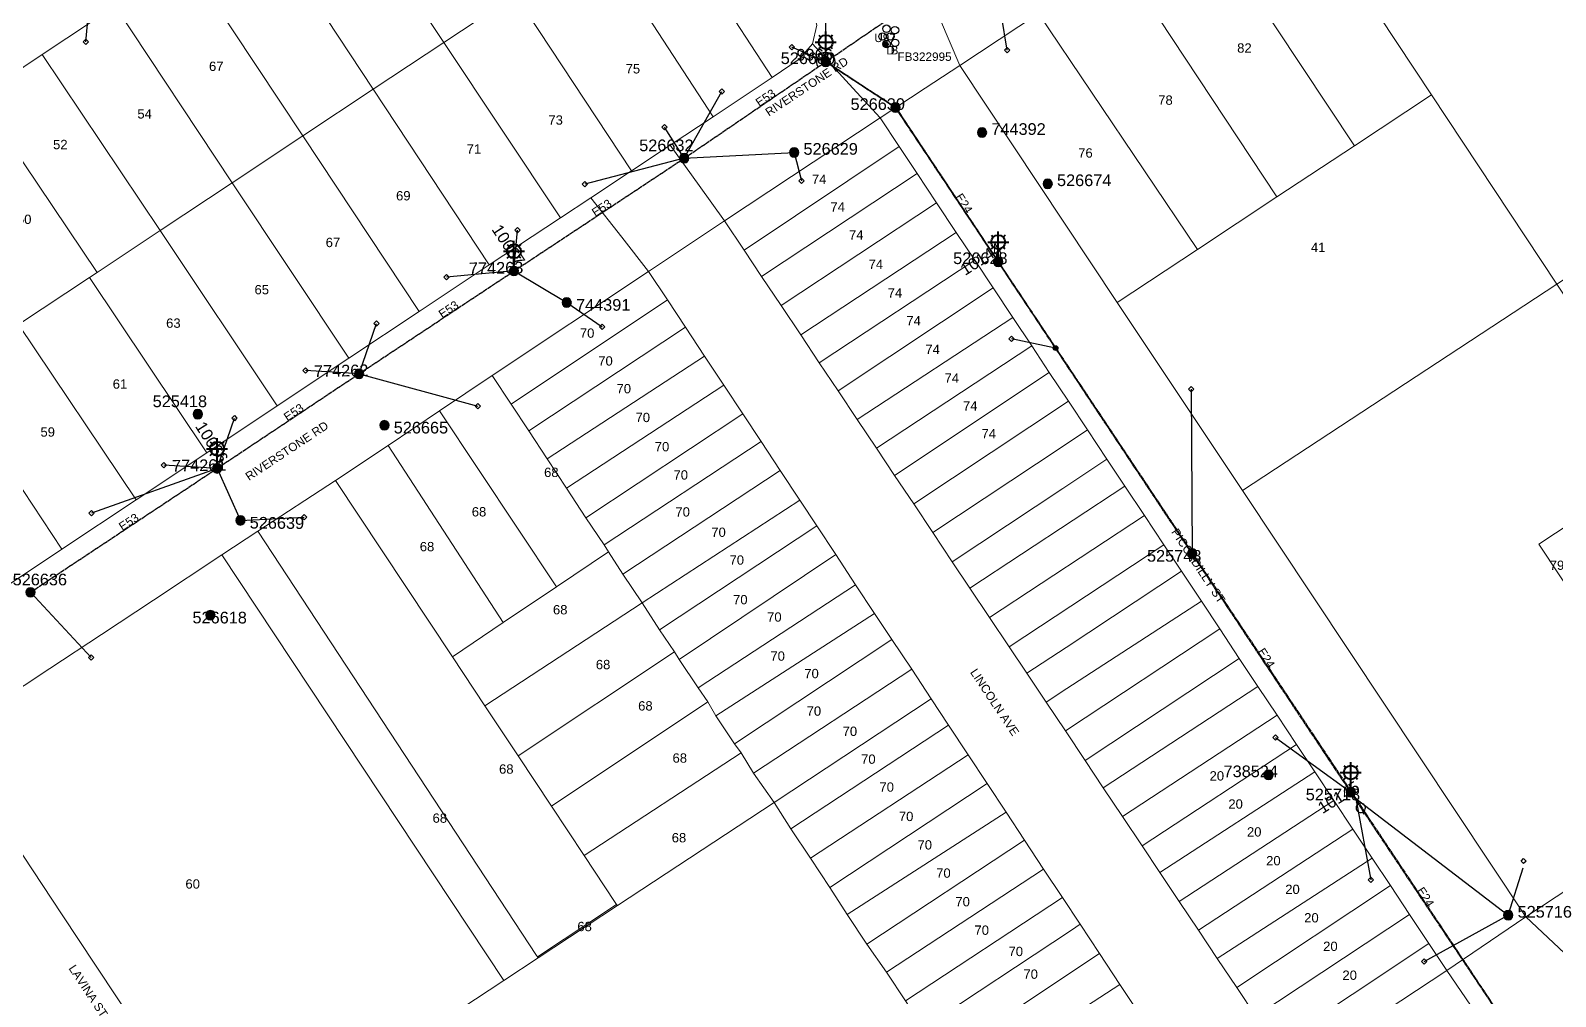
# Model space of a CAD drawing. Header units: metres. Extents: x 302064 to 305578, y 6265466 to 6271990.
# Drawn here: x 302495.3 to 302822.2, y 6270754.5 to 6270961.5 of the extents above; entities that cross this region are included whole.
import ezdxf
from ezdxf.enums import TextEntityAlignment as Align

# ---------------------------------------------------------------- set-up
doc = ezdxf.new("R2010")
doc.units = ezdxf.units.M
doc.linetypes.add('Cable Exist OH', pattern=[1, 1, 0])
doc.layers.get('0').update_dxf_attribs({"color": 6})
for name, color, linetype in [('_User_LV_Exist', 7, 'Continuous'), ('Duct_SP_EXT', 7, 'Continuous'), ('Equip_LV_EXT', 7, 'Continuous'), ('Equip_SP_LV_EXT', 7, 'Continuous'), ('Equip_SP_SL_EXT', 7, 'Continuous'), ('Mains_HV_EXT', 1, 'Continuous'), ('Mains_LV_EXT', 5, 'Continuous'), ('Mains_SL_EXT', 3, 'Continuous'), ('Services_SP_EXT', 7, 'Continuous'), ('SupportsOH_SP_TR_HV_LV_SL_EXT', 7, 'Continuous')]:
    doc.layers.add(name, color=color, linetype=linetype)
doc.layers.add('Cadastre Land Parcels_SP_EXT', color=7, linetype='Continuous', lineweight=5)
doc.layers.add('Cadastre Roads_SP_EXT', color=9, linetype='Continuous', lineweight=5)
doc.styles.add('iecARIAL', font='arial.ttf', dxfattribs={"height": 2})
doc.styles.add('POLE_LABEL', font='arial.ttf')
doc.styles.get("Standard").update_dxf_attribs({"font": 'arial.ttf'})

# ---------------------------------------------------------------- blocks, each defined once
blk = doc.blocks.new('DUCT_EXT')
blk.add_circle((0, 0.8), 0.8)
at = {"flags": 1}
blk.add_attdef('Z', (0, 0), '', height=0.2, dxfattribs=at)
at = {"flags": 9}
for tag, p in [('DUCT_CODE', (0, 0)), ('XSECT_TYPE', (0, -0.2)), ('STATE', (0, -0.6)), ('FB_REFERENCE', (0, -0.4)), ('NOTES', (0, -0.8))]:
    blk.add_attdef(tag, text='', height=0.2, dxfattribs=at).set_placement(p, align=Align.MIDDLE_LEFT)
blk = doc.blocks.new('LV_OH_LINKS_OPEN_EXT')
for p, q in [((-0.17, 4.97), (-0.17, 5.46)), ((0.17, 4.97), (0.17, 5.46)), ((-0.17, 3), (-0.17, 2.5)), ((0.17, 3), (0.17, 2.5))]:
    blk.add_line(p, q)
blk.add_lwpolyline([(0, 2.99, 1), (0, 4.98, 1)], format="xyb", close=True)
at = {"flags": 9}
for tag, p in [('ACTUAL_STATUS', (0, 0)), ('CONSTRUCTED_VOLTAGE', (0, -0.2)), ('OPERATING_VOLTAGE', (0, -0.6)), ('ORIENTATION', (0, -0.8)), ('OWNED_BY', (0, -1)), ('STATE', (0, -1.2)), ('SWITCH_TYPE', (0, -1.4)), ('NO_PHASES', (0, -0.4)), ('USAGE', (0, -1.6)), ('LEGEND', (0, -1.8)), ('NOTES', (0, -2))]:
    blk.add_attdef(tag, text='', height=0.2, dxfattribs=at).set_placement(p, align=Align.MIDDLE_LEFT)
at = {"flags": 1}
blk.add_attdef('Z', (0, 0), '', height=0.2, dxfattribs=at)
blk = doc.blocks.new('SL_LANTERN_EXT')
at = {"lineweight": 40}
for p, q in [((-2.25, 4.22), (2.25, 4.22)), ((-1.46, 5.68), (-1.06, 5.28)), ((0, 1.97), (0, 6.47)), ((1.46, 5.68), (1.06, 5.28)), ((-1.46, 2.76), (-1.06, 3.16)), ((0, 0), (0, 2.72)), ((1.46, 2.76), (1.06, 3.16))]:
    blk.add_line(p, q, dxfattribs=at)
blk.add_circle((0, 4.22), 1.5, dxfattribs=at)
at = {"style": 'iecARIAL', "flags": 8}
blk.add_attdef('ASSET_NUM', (1.5, 1.5), '', height=2.5, dxfattribs=at)
for tag, p, height, flags in [('OPERATING_VOLTAGE', (0.98, -1.65), 0.2, 9), ('ORIENTATION', (0.98, -1.85), 0.2, 9), ('OWNED_BY', (0.98, -2.05), 0.2, 9), ('STATE', (0.98, -2.25), 0.2, 9), ('CONSTRUCTED_VOLTAGE', (0.98, -0.65), 0.2, 9), ('CONTROL_TYPE', (0.98, -0.85), 0.2, 9), ('LANTERN_PURPOSE', (0.98, -1.05), 0.2, 9), ('LANTERN_TYPE', (0.98, -1.25), 0.2, 9), ('NO_PHASES', (0.98, -1.45), 0.2, 9), ('USAGE', (0.98, -2.45), 0.2, 9), ('CEXIST', (0.98, -2.65), 0.2, 9), ('CNEW', (0.98, -2.85), 0.2, 9), ('CNUMBER', (0.98, -3.05), 0.2, 9), ('CREMOVE', (0.98, -3.25), 0.2, 9), ('CREPLACE', (0.98, -3.45), 0.2, 9), ('LNUMBER', (2.18, -3.25), 2.5, 8), ('LKINGHEIGHT', (0.98, -3.65), 0.2, 9), ('LBRACKET', (0.98, -3.85), 0.2, 9), ('LBRACKETVOCAB', (0.98, -4.05), 0.2, 9), ('LCATEGORY', (0.98, -4.25), 0.2, 9), ('LCHARGE1', (0.98, -4.45), 0.2, 9), ('LCHARGE1PERCENT', (0.98, -4.65), 0.2, 9), ('LCHARGE2', (0.98, -4.85), 0.2, 9), ('LCHARGE2PERCENT', (0.98, -5.05), 0.2, 9), ('LCHARGE3', (0.98, -5.25), 0.2, 9), ('LCHARGE3PERCENT', (0.98, -5.45), 0.2, 9), ('LEXIST', (0.98, -5.65), 0.2, 9), ('LLAMP', (0.98, -5.85), 0.2, 9), ('LLAMPVOCAB', (0.98, -6.05), 0.2, 9), ('LMAST', (0.98, -6.25), 0.2, 9), ('LMASTVOCAB', (0.98, -6.45), 0.2, 9), ('LNEW', (0.98, -6.65), 0.2, 9), ('STREETNAME', (0.98, -9.25), 0.2, 9), ('SUBURB', (0.98, -9.45), 0.2, 1), ('LANTNUMBER', (0.98, -6.85), 0.2, 9), ('LOUTREACH', (0.98, -7.25), 0.2, 9), ('LOUTREACHVOCAB', (0.98, -7.45), 0.2, 9), ('LRATECODE', (0.98, -7.65), 0.2, 9), ('LREMOVE', (0.98, -7.85), 0.2, 9), ('LREPLACE', (0.98, -8.05), 0.2, 9), ('LTYPE', (0.98, -8.25), 0.2, 9), ('LTYPEVOCAB', (0.98, -8.45), 0.2, 9), ('LEGEND', (0.98, -8.65), 0.2, 9), ('LOCATION', (0.98, -8.85), 0.2, 9), ('NOTES', (0.98, -9.05), 0.2, 9)]:
    blk.add_attdef(tag, p, '', height=height, dxfattribs=dict(flags=flags))
blk = doc.blocks.new('CCP_EXT')
blk.add_wipeout([(0, 0.57), (0.57, 0), (0, -0.57), (-0.57, 0)])
blk.add_lwpolyline([(-0.57, 0), (0, 0.57), (0.57, 0), (0, -0.57), (-0.57, 0)])
at = {"flags": 1}
blk.add_attdef('Z', (0, 0), '', height=0.2, dxfattribs=at)
at = {"flags": 9}
for tag, p in [('CCP_TYPE', (0, 0)), ('CONSTRUCTED_VOLTAGE', (0, -0.2)), ('OPERATING_VOLTAGE', (0, -0.6)), ('ORIENTATION', (0, -0.8)), ('OWNED_BY', (0, -1)), ('STATE', (0, -1.8)), ('NO_PHASES', (0, -0.4)), ('USAGE', (0, -1.2)), ('LEGEND', (0, -1.4)), ('LIFE_SUPPORT', (0, -1.6)), ('NOTES', (0, -2))]:
    blk.add_attdef(tag, text='', height=0.2, dxfattribs=at).set_placement(p, align=Align.MIDDLE_LEFT)
blk = doc.blocks.new('POLE_EXT')
blk.add_hatch(color=256).paths.add_polyline_path([(-1, 0, 1), (1, 0, 1)])
blk.add_lwpolyline([(-1, 0, 1), (1, 0, 1)], format="xyb", close=True)
for tag, height, flags, p in [('pNumber', 2.5, 8, (-17.84, 2.07)), ('OWNED_BY', 0.2, 9, (1.35, -0.4)), ('SPECIAL_USE', 0.2, 9, (1.35, -0.8)), ('STATE', 0.2, 9, (1.35, -1)), ('cLV', 0.2, 9, (1.35, -1.4)), ('hDepth', 0.2, 9, (1.35, -1.6)), ('hDia', 0.2, 9, (1.35, -1.8)), ('cHV', 0.2, 9, (1.35, -2)), ('PARENT', 0.2, 9, (1.35, -0.6)), ('USAGE', 0.2, 9, (1.35, -1.2)), ('LBRACKET', 0.2, 9, (1.35, -2.2)), ('LExisting', 0.2, 9, (1.35, -2.4)), ('LANTNUMBER', 0.2, 9, (1.35, -2.6)), ('LOther', 0.2, 9, (1.35, -2.8)), ('LRemove', 0.2, 9, (1.35, -3)), ('LEGEND', 0.2, 9, (1.35, -3.2)), ('cLinedev', 0.2, 9, (1.35, -3.4)), ('pExisting', 0.2, 9, (1.35, -3.8)), ('pFooting', 0.2, 9, (1.35, -4.4)), ('pNew', 0.2, 9, (1.35, -4.6)), ('pRelocate', 0.2, 9, (1.35, -5)), ('pRemove', 0.2, 9, (1.35, -5.2)), ('pReplace', 0.2, 9, (1.35, -5.4)), ('pStay', 0.2, 9, (1.35, -5.6)), ('pType', 0.2, 9, (1.35, -5.8)), ('cspan', 0.2, 9, (1.35, -6)), ('STREETNAME', 0.2, 9, (1.35, -6.2)), ('SUBURB', 0.2, 9, (1.35, -6.4)), ('LOCATION', 0.2, 9, (1.35, -3.6)), ('PFNUMBER', 0.2, 9, (1.35, -4)), ('NEWPFNUMBER', 0.2, 9, (1.35, -4.2)), ('NOTES', 0.2, 9, (1.35, -6.6)), ('OPERATED_BY', 0.2, 9, (1.36, -7.01)), ('MAINTAINED_BY', 0.2, 9, (1.36, -6.81))]:
    blk.add_attdef(tag, text='', height=height, dxfattribs=dict(flags=flags)).set_placement(p, align=Align.MIDDLE_LEFT)
at = {"style": 'POLE_LABEL'}
for tag, height, flags, p in [('ASSET_NUM', 2.5, 8, (2, 2)), ('STRUCTURE_PLANT_NUMBER', 0.2, 9, (1.35, 0.03)), ('STREET_CODE', 0.2, 9, (1.35, -0.2))]:
    blk.add_attdef(tag, text='', height=height, dxfattribs=dict(at, flags=flags)).set_placement(p, align=Align.MIDDLE_LEFT)
at = {"flags": 1}
blk.add_attdef('Z', (1.35, -7.33), '', height=0.2, dxfattribs=at)
blk = doc.blocks.new('CABLE_LARGE_EXT')
h = blk.add_hatch(color=256)
edge = h.paths.add_edge_path()
edge.add_arc((0, 0.55), 0.55, 0, 360)
blk.add_circle((0, 0.55), 0.55)
at = {"flags": 1}
blk.add_attdef('Z', (0, 0), '', height=0.2, dxfattribs=at)
at = {"flags": 9}
for tag, p in [('COND_CODE', (0, 0)), ('STATE', (0, -0.4)), ('XSECT_SIZE', (0, -0.6)), ('FB_REFERENCE', (0, -0.2)), ('NOTES', (0, -0.8))]:
    blk.add_attdef(tag, text='', height=0.2, dxfattribs=at).set_placement(p, align=Align.MIDDLE_LEFT)
blk = doc.blocks.new('CONNECTOR_NODE_EXT')
h = blk.add_hatch(color=256)
edge = h.paths.add_edge_path()
edge.add_arc((0, 0), 0.5, 0, 360)
blk.add_circle((0, 0), 0.5)
at = {"flags": 1}
blk.add_attdef('Z', (0, 0), '', height=0.2, dxfattribs=at)
at = {"flags": 9}
for tag, p in [('CONNECTOR_TYPE', (0, 0)), ('CONSTRUCTED_VOLTAGE', (0, -0.2)), ('OPERATING_VOLTAGE', (0, -0.6)), ('ORIENTATION', (0, -0.8)), ('SUBTYPE', (0, -1)), ('NO_PHASES', (0, -0.4)), ('USAGE', (0, -1.2)), ('NOTES', (0, -1.4))]:
    blk.add_attdef(tag, text='', height=0.2, dxfattribs=at).set_placement(p, align=Align.MIDDLE_LEFT)

msp = doc.modelspace()

# ---------------------------------------------------------------- linework, layer by layer
at = {"layer": '_User_LV_Exist', "linetype": 'Cable Exist OH'}
for points in [[(302665.771, 6270954.823), (302699.428, 6270977.831)], [(302665.67, 6270969.192), (302665.771, 6270954.823)]]:
    msp.add_lwpolyline(points, dxfattribs=at)
at = {"layer": '_User_LV_Exist', "linetype": 'Continuous'}
for points in [[(302665.773, 6270956.823, 0.6066664), (302664.131, 6270953.678)], [(302667.439, 6270955.926, 0.2510431), (302665.777, 6270956.823)], [(302667.435, 6270953.713, 0.3089432), (302667.41, 6270955.969)]]:
    msp.add_lwpolyline(points, format="xyb", dxfattribs=at)
at = {"layer": 'Cadastre Land Parcels_SP_EXT', "linetype": 'Continuous'}
for points in [[(302859.231, 6270931.444), (302798.909, 6271023), (302761.958, 6270998.621), (302795.601, 6270947.728), (302822.447, 6270907.163), (302859.231, 6270931.444)], [(302583.888, 6270958.976), (302599.284, 6270969.194), (302574.267, 6271007.243), (302558.682, 6270996.844), (302583.888, 6270958.976)], [(302795.601, 6270947.728), (302761.958, 6270998.621), (302745.403, 6270987.659), (302779.055, 6270936.828), (302795.601, 6270947.728)], [(302583.888, 6270958.976), (302558.682, 6270996.844), (302543.741, 6270986.86), (302568.775, 6270948.947), (302583.888, 6270958.976)], [(302662.945, 6270958.638), (302663.868, 6270962.657), (302662.902, 6270966.039), (302641.668, 6270998.125), (302629.312, 6270989.841), (302654.268, 6270951.472), (302660.107, 6270955.382), (302662.945, 6270958.638)], [(302654.268, 6270951.472), (302629.312, 6270989.841), (302615.663, 6270982.873), (302616.977, 6270980.919), (302641.637, 6270943.044), (302654.268, 6270951.472)], [(302568.775, 6270948.947), (302543.741, 6270986.86), (302528.659, 6270976.831), (302553.703, 6270938.944), (302568.775, 6270948.947)], [(302762.465, 6270925.86), (302779.055, 6270936.828), (302745.403, 6270987.659), (302728.855, 6270976.75), (302762.465, 6270925.86)], [(302641.637, 6270943.044), (302616.977, 6270980.919), (302599.284, 6270969.194), (302624.15, 6270931.484), (302632.398, 6270936.937), (302641.637, 6270943.044)], [(302553.703, 6270938.944), (302528.659, 6270976.831), (302513.455, 6270966.742), (302538.569, 6270928.901), (302553.703, 6270938.944)], [(302762.465, 6270925.86), (302728.855, 6270976.75), (302711.364, 6270965.2), (302745.415, 6270914.617), (302762.465, 6270925.86)], [(302624.15, 6270931.484), (302599.284, 6270969.194), (302583.888, 6270958.976), (302608.927, 6270921.359), (302615.419, 6270925.676), (302624.15, 6270931.484)], [(302538.569, 6270928.901), (302513.455, 6270966.742), (302497.865, 6270956.348), (302523.097, 6270918.632), (302538.569, 6270928.901)], [(302745.415, 6270914.617), (302711.364, 6270965.2), (302694.491, 6270954.052), (302728.238, 6270903.259), (302745.415, 6270914.617)], [(302509.622, 6270909.689), (302523.097, 6270918.632), (302497.865, 6270956.348), (302486.005, 6270948.46), (302484.285, 6270947.318), (302509.622, 6270909.689)], [(302608.927, 6270921.359), (302583.888, 6270958.976), (302568.775, 6270948.947), (302593.654, 6270911.269), (302608.927, 6270921.359)], [(302508.009, 6270908.619), (302509.622, 6270909.689), (302484.285, 6270947.318), (302467.501, 6270936.159), (302492.762, 6270898.499), (302508.009, 6270908.619)], [(302593.654, 6270911.269), (302568.775, 6270948.947), (302553.703, 6270938.944), (302578.604, 6270901.275), (302593.654, 6270911.269)], [(302822.447, 6270907.163), (302795.601, 6270947.728), (302779.055, 6270936.828), (302762.465, 6270925.86), (302745.415, 6270914.617), (302728.238, 6270903.259), (302755.071, 6270862.932), (302822.447, 6270907.163)], [(302681.486, 6270936.662), (302677.41, 6270942.776), (302644.082, 6270920.713), (302648.256, 6270914.466), (302681.486, 6270936.662)], [(302578.604, 6270901.275), (302553.703, 6270938.944), (302538.569, 6270928.901), (302563.533, 6270891.288), (302578.604, 6270901.275)], [(302685.329, 6270930.908), (302681.486, 6270936.662), (302648.256, 6270914.466), (302652.029, 6270908.818), (302685.329, 6270930.908)], [(302689.509, 6270924.596), (302685.329, 6270930.908), (302652.029, 6270908.818), (302656.19, 6270902.588), (302689.509, 6270924.596)], [(302563.533, 6270891.288), (302538.569, 6270928.901), (302523.097, 6270918.632), (302548.206, 6270881.099), (302563.533, 6270891.288)], [(302693.725, 6270918.262), (302689.509, 6270924.596), (302656.19, 6270902.588), (302660.408, 6270896.277), (302693.725, 6270918.262)], [(302533.108, 6270871.001), (302548.206, 6270881.099), (302523.097, 6270918.632), (302509.622, 6270909.689), (302508.009, 6270908.619), (302533.108, 6270871.001)], [(302697.686, 6270912.314), (302693.725, 6270918.262), (302660.408, 6270896.277), (302664.386, 6270890.322), (302697.686, 6270912.314)], [(302701.653, 6270906.337), (302697.686, 6270912.314), (302664.386, 6270890.322), (302668.434, 6270884.264), (302701.653, 6270906.337)], [(302533.108, 6270871.001), (302508.009, 6270908.619), (302492.762, 6270898.499), (302517.974, 6270860.912), (302533.108, 6270871.001)], [(302631.849, 6270903.783), (302627.799, 6270909.904), (302594.306, 6270887.548), (302598.356, 6270881.42), (302631.849, 6270903.783)], [(302815.796, 6270771.57), (302854.562, 6270797.153), (302818.597, 6270851.403), (302833.103, 6270861.012), (302846.934, 6270870.144), (302822.447, 6270907.163), (302755.071, 6270862.932), (302815.796, 6270771.57)], [(302635.719, 6270897.912), (302631.849, 6270903.783), (302598.356, 6270881.42), (302602.136, 6270875.698), (302635.719, 6270897.912)], [(302705.849, 6270900.019), (302701.653, 6270906.337), (302668.434, 6270884.264), (302672.539, 6270878.118), (302705.849, 6270900.019)], [(302517.974, 6270860.912), (302492.762, 6270898.499), (302477.093, 6270888.102), (302502.078, 6270850.364), (302517.974, 6270860.912)], [(302639.798, 6270891.726), (302635.719, 6270897.912), (302602.136, 6270875.698), (302606.096, 6270869.703), (302639.798, 6270891.726)], [(302709.909, 6270893.922), (302705.849, 6270900.019), (302672.539, 6270878.118), (302676.615, 6270872.018), (302709.909, 6270893.922)], [(302713.682, 6270888.219), (302709.909, 6270893.922), (302676.615, 6270872.018), (302680.539, 6270866.145), (302713.682, 6270888.219)], [(302643.925, 6270885.479), (302639.798, 6270891.726), (302606.096, 6270869.703), (302610.216, 6270863.455), (302643.925, 6270885.479)], [(302502.078, 6270850.364), (302477.093, 6270888.102), (302461.956, 6270878.055), (302486.891, 6270840.302), (302502.078, 6270850.364)], [(302619.244, 6270849.801), (302618.298, 6270851.276), (302614.375, 6270857.056), (302610.216, 6270863.455), (302606.096, 6270869.703), (302602.136, 6270875.698), (302598.356, 6270881.42), (302594.306, 6270887.548), (302583.01, 6270879.978), (302608.057, 6270842.291), (302619.244, 6270849.801)], [(302717.801, 6270882.049), (302713.682, 6270888.219), (302680.539, 6270866.145), (302684.615, 6270860.042), (302717.801, 6270882.049)], [(302647.992, 6270879.338), (302643.925, 6270885.479), (302610.216, 6270863.455), (302614.375, 6270857.056), (302647.992, 6270879.338)], [(302721.89, 6270875.907), (302717.801, 6270882.049), (302684.615, 6270860.042), (302688.695, 6270853.937), (302716.433, 6270872.295), (302721.89, 6270875.907)], [(302608.057, 6270842.291), (302583.01, 6270879.978), (302571.958, 6270872.606), (302596.624, 6270834.616), (302608.057, 6270842.291)], [(302651.907, 6270873.435), (302647.992, 6270879.338), (302614.375, 6270857.056), (302618.298, 6270851.276), (302651.907, 6270873.435)], [(302726.021, 6270869.651), (302721.89, 6270875.907), (302716.433, 6270872.295), (302688.695, 6270853.937), (302692.896, 6270847.65), (302716.605, 6270863.398), (302726.021, 6270869.651)], [(302585.761, 6270827.317), (302596.624, 6270834.616), (302571.958, 6270872.606), (302560.72, 6270865.089), (302585.761, 6270827.317)], [(302656.012, 6270867.217), (302651.907, 6270873.435), (302618.298, 6270851.276), (302619.244, 6270849.801), (302622.316, 6270845.025), (302656.012, 6270867.217)], [(302729.881, 6270863.872), (302726.021, 6270869.651), (302716.605, 6270863.398), (302692.896, 6270847.65), (302696.668, 6270842.003), (302729.881, 6270863.872)], [(302620.942, 6270774.193), (302620.621, 6270774.641), (302613.97, 6270784.719), (302606.995, 6270795.253), (302599.824, 6270806.082), (302592.723, 6270816.805), (302585.761, 6270827.317), (302560.72, 6270865.089), (302544.061, 6270854.197), (302603.758, 6270763.307), (302603.962, 6270763.021), (302620.942, 6270774.193)], [(302660.186, 6270860.878), (302656.012, 6270867.217), (302622.316, 6270845.025), (302626.455, 6270838.836), (302660.186, 6270860.878)], [(302734.066, 6270857.587), (302729.881, 6270863.872), (302696.668, 6270842.003), (302700.872, 6270835.712), (302734.066, 6270857.587)], [(302868.822, 6270806.581), (302833.103, 6270861.012), (302818.597, 6270851.403), (302854.562, 6270797.153), (302868.822, 6270806.581)], [(302663.842, 6270855.353), (302660.186, 6270860.878), (302626.455, 6270838.836), (302630.124, 6270833.058), (302663.842, 6270855.353)], [(302667.904, 6270849.247), (302663.842, 6270855.353), (302630.124, 6270833.058), (302633.356, 6270828.378), (302634.326, 6270826.683), (302667.904, 6270849.247)], [(302705.074, 6270829.423), (302738.225, 6270851.289), (302734.066, 6270857.587), (302700.872, 6270835.712), (302705.074, 6270829.423)], [(302603.962, 6270763.021), (302603.758, 6270763.307), (302544.061, 6270854.197), (302536.36, 6270849.122), (302596.752, 6270757.904), (302604.142, 6270762.782), (302603.962, 6270763.021)], [(302741.991, 6270845.632), (302738.225, 6270851.289), (302705.074, 6270829.423), (302708.857, 6270823.762), (302717.266, 6270829.311), (302741.991, 6270845.632)], [(302596.752, 6270757.904), (302536.36, 6270849.122), (302521.671, 6270839.439), (302510.552, 6270832.095), (302499.456, 6270824.77), (302488.402, 6270817.479), (302477.042, 6270809.951), (302502.126, 6270771.995), (302509.274, 6270761.214), (302523.322, 6270739.96), (302530.407, 6270729.246), (302536.791, 6270719.591), (302537.425, 6270718.609), (302571.016, 6270740.923), (302587.585, 6270751.842), (302596.752, 6270757.904)], [(302626.455, 6270838.836), (302622.316, 6270845.025), (302619.244, 6270849.801), (302608.057, 6270842.291), (302596.624, 6270834.616), (302585.761, 6270827.317), (302592.723, 6270816.805), (302626.455, 6270838.836)], [(302672.16, 6270842.745), (302667.904, 6270849.247), (302634.326, 6270826.683), (302638.425, 6270820.628), (302672.16, 6270842.745)], [(302746.284, 6270839.187), (302741.991, 6270845.632), (302717.266, 6270829.311), (302708.857, 6270823.762), (302712.988, 6270817.578), (302717.437, 6270820.466), (302746.284, 6270839.187)], [(302676.248, 6270836.605), (302672.16, 6270842.745), (302638.425, 6270820.628), (302640.482, 6270817.631), (302642.234, 6270814.629), (302676.248, 6270836.605)], [(302633.356, 6270828.378), (302630.124, 6270833.058), (302626.455, 6270838.836), (302592.723, 6270816.805), (302599.824, 6270806.082), (302633.356, 6270828.378)], [(302750.218, 6270833.273), (302746.284, 6270839.187), (302717.437, 6270820.466), (302712.988, 6270817.578), (302717.117, 6270811.397), (302750.218, 6270833.273)], [(302679.96, 6270830.985), (302676.248, 6270836.605), (302642.234, 6270814.629), (302646.249, 6270808.611), (302679.96, 6270830.985)], [(302754.4, 6270826.941), (302750.218, 6270833.273), (302717.117, 6270811.397), (302721.362, 6270805.043), (302754.4, 6270826.941)], [(302640.482, 6270817.631), (302638.425, 6270820.628), (302634.326, 6270826.683), (302633.356, 6270828.378), (302599.824, 6270806.082), (302606.995, 6270795.253), (302640.482, 6270817.631)], [(302684.185, 6270824.617), (302679.96, 6270830.985), (302646.249, 6270808.611), (302647.677, 6270806.72), (302650.302, 6270802.35), (302684.185, 6270824.617)], [(302758.383, 6270820.944), (302754.4, 6270826.941), (302721.362, 6270805.043), (302725.245, 6270799.232), (302758.383, 6270820.944)], [(302688.359, 6270818.262), (302684.185, 6270824.617), (302650.302, 6270802.35), (302654.712, 6270796.07), (302688.359, 6270818.262)], [(302762.503, 6270814.758), (302758.383, 6270820.944), (302725.245, 6270799.232), (302729.364, 6270793.066), (302762.503, 6270814.758)], [(302642.234, 6270814.629), (302640.482, 6270817.631), (302606.995, 6270795.253), (302613.97, 6270784.719), (302647.677, 6270806.72), (302646.249, 6270808.611), (302642.234, 6270814.629)], [(302692.069, 6270812.651), (302688.359, 6270818.262), (302654.712, 6270796.07), (302658.26, 6270790.444), (302692.069, 6270812.651)], [(302696.297, 6270806.256), (302692.069, 6270812.651), (302658.26, 6270790.444), (302662.489, 6270784.144), (302696.297, 6270806.256)], [(302766.684, 6270808.475), (302762.503, 6270814.758), (302729.364, 6270793.066), (302733.565, 6270786.779), (302766.684, 6270808.475)], [(302650.302, 6270802.35), (302647.677, 6270806.72), (302613.97, 6270784.719), (302620.621, 6270774.641), (302620.942, 6270774.193), (302621.106, 6270773.955), (302654.712, 6270796.07), (302650.302, 6270802.35)], [(302700.356, 6270800.106), (302696.297, 6270806.256), (302662.489, 6270784.144), (302666.627, 6270777.817), (302700.356, 6270800.106)], [(302770.587, 6270802.632), (302766.684, 6270808.475), (302733.565, 6270786.779), (302737.376, 6270781.074), (302770.587, 6270802.632)], [(302774.657, 6270796.501), (302770.587, 6270802.632), (302737.376, 6270781.074), (302741.537, 6270774.847), (302774.657, 6270796.501)], [(302704.411, 6270793.962), (302700.356, 6270800.106), (302666.627, 6270777.817), (302670.363, 6270772.067), (302704.411, 6270793.962)], [(302658.26, 6270790.444), (302654.712, 6270796.07), (302621.106, 6270773.955), (302604.142, 6270762.782), (302596.752, 6270757.904), (302587.585, 6270751.842), (302647.997, 6270660.429), (302715.031, 6270704.752), (302711.28, 6270710.504), (302707.029, 6270716.821), (302703.085, 6270722.827), (302698.941, 6270729.093), (302694.919, 6270735.082), (302690.858, 6270741.31), (302686.613, 6270747.688), (302682.862, 6270753.578), (302678.769, 6270759.699), (302674.595, 6270765.71), (302670.363, 6270772.067), (302666.627, 6270777.817), (302662.489, 6270784.144), (302658.26, 6270790.444)], [(302778.757, 6270790.342), (302774.657, 6270796.501), (302741.537, 6270774.847), (302745.656, 6270768.679), (302778.757, 6270790.342)], [(302708.378, 6270788.005), (302704.411, 6270793.962), (302670.363, 6270772.067), (302674.595, 6270765.71), (302708.378, 6270788.005)], [(302782.887, 6270784.125), (302778.757, 6270790.342), (302745.656, 6270768.679), (302749.677, 6270762.663), (302782.887, 6270784.125)], [(302712.471, 6270781.798), (302708.378, 6270788.005), (302674.595, 6270765.71), (302678.769, 6270759.699), (302712.471, 6270781.798)], [(302786.788, 6270778.246), (302782.887, 6270784.125), (302749.677, 6270762.663), (302753.866, 6270756.393), (302786.788, 6270778.246)], [(302716.48, 6270775.736), (302712.471, 6270781.798), (302678.769, 6270759.699), (302682.862, 6270753.578), (302716.48, 6270775.736)], [(302790.884, 6270772.059), (302786.788, 6270778.246), (302753.866, 6270756.393), (302757.946, 6270750.287), (302790.884, 6270772.059)], [(302621.106, 6270773.955), (302620.942, 6270774.193), (302603.962, 6270763.021), (302604.142, 6270762.782), (302621.106, 6270773.955)], [(302720.304, 6270769.964), (302716.48, 6270775.736), (302682.862, 6270753.578), (302686.613, 6270747.688), (302718.439, 6270768.733), (302720.304, 6270769.964)], [(302724.456, 6270763.68), (302720.304, 6270769.964), (302718.439, 6270768.733), (302686.613, 6270747.688), (302690.858, 6270741.31), (302724.456, 6270763.68)], [(302795.04, 6270765.849), (302790.884, 6270772.059), (302757.946, 6270750.287), (302762.147, 6270743.998), (302795.04, 6270765.849)], [(302728.83, 6270757.057), (302724.456, 6270763.68), (302690.858, 6270741.31), (302694.919, 6270735.082), (302728.83, 6270757.057)], [(302798.857, 6270760.067), (302795.04, 6270765.849), (302762.147, 6270743.998), (302765.944, 6270738.315), (302798.857, 6270760.067)], [(302698.941, 6270729.093), (302732.653, 6270751.267), (302728.83, 6270757.057), (302694.919, 6270735.082), (302698.941, 6270729.093)]]:
    msp.add_lwpolyline(points, close=True, dxfattribs=at)
at = {"layer": 'Cadastre Roads_SP_EXT', "linetype": 'Continuous'}
msp.add_lwpolyline([(302536.791, 6270719.591), (302530.407, 6270729.246), (302523.322, 6270739.96), (302509.274, 6270761.214), (302502.126, 6270771.995), (302477.042, 6270809.951), (302470.086, 6270805.101), (302461.139, 6270798.863), (302520.664, 6270708.72), (302536.791, 6270719.591)], close=True, dxfattribs=at)
at = {"layer": 'Mains_HV_EXT', "linetype": 'Cable Exist OH'}
msp.add_lwpolyline([(302665.771, 6270954.823), (302699.428, 6270977.831)], dxfattribs=at)
at = {"layer": 'Mains_HV_EXT', "linetype": 'Continuous'}
for points in [[(302667.467, 6270955.982, 0.2484549), (302665.757, 6270956.773)], [(302667.473, 6270953.713, 0.3022187), (302667.441, 6270955.943)]]:
    msp.add_lwpolyline(points, format="xyb", dxfattribs=at)
at = {"layer": 'Mains_LV_EXT', "linetype": 'Cable Exist OH'}
for points in [[(302665.771, 6270954.823), (302699.428, 6270977.831)], [(302665.67, 6270969.192), (302665.771, 6270954.823)]]:
    msp.add_lwpolyline(points, dxfattribs=at)
at = {"layer": 'Mains_LV_EXT', "linetype": 'Continuous'}
for points in [[(302665.773, 6270956.823, 0.6066664), (302664.131, 6270953.678)], [(302667.439, 6270955.926, 0.2510431), (302665.777, 6270956.823)], [(302667.435, 6270953.713, 0.3089432), (302667.41, 6270955.969)]]:
    msp.add_lwpolyline(points, format="xyb", dxfattribs=at)
at = {"layer": 'Mains_SL_EXT', "linetype": 'Cable Exist OH'}
for points in [[(302665.67, 6270969.192), (302665.771, 6270954.823)], [(302665.771, 6270954.823), (302680.738, 6270945.002), (302702.727, 6270911.96)]]:
    msp.add_lwpolyline(points, dxfattribs=at)
at = {"layer": 'Services_SP_EXT'}
msp.add_lwpolyline([(302535.326, 6270867.68), (302540.333, 6270856.54)], dxfattribs=at)

# ---------------------------------------------------------------- block references
at = {"layer": 'Duct_SP_EXT', "rotation": 269.9999999999998}
for name, p in [('DUCT_EXT', (302677.991, 6270961.909)), ('DUCT_EXT', (302679.799, 6270961.605)), ('DUCT_EXT', (302677.141, 6270960.232)), ('DUCT_EXT', (302678.011, 6270958.637)), ('CABLE_LARGE_EXT', (302678.053, 6270958.559)), ('DUCT_EXT', (302678.841, 6270960.232)), ('DUCT_EXT', (302679.837, 6270958.885))]:
    msp.add_blockref(name, p, dxfattribs=at)
at = {"layer": 'Equip_LV_EXT'}
msp.add_blockref('CONNECTOR_NODE_EXT', (302715.026, 6270893.448), dxfattribs=at)
at = {"layer": 'Equip_SP_LV_EXT', "rotation": 212.441631735871}
msp.add_blockref('LV_OH_LINKS_OPEN_EXT', (302778.291, 6270798.269), dxfattribs=at)
at = {"layer": 'Equip_SP_SL_EXT'}
ref = msp.add_blockref('SL_LANTERN_EXT', (302665.771, 6270954.823), dxfattribs=at)
ref.add_attrib('ASSET_NUM', '9966', dxfattribs={"layer": '0', "height": 2.5, "rotation": 0.04332, "style": 'iecARIAL'}).set_placement((302667.271, 6270956.323), align=Align.MIDDLE_RIGHT)
ref = msp.add_blockref('SL_LANTERN_EXT', (302598.957, 6270909.985), dxfattribs=at)
ref.add_attrib('ASSET_NUM', '10067', dxfattribs={"layer": '0', "height": 2.5, "rotation": 303.43694, "style": 'iecARIAL'}).set_placement((302600.457, 6270911.485), align=Align.MIDDLE_RIGHT)
ref = msp.add_blockref('SL_LANTERN_EXT', (302702.727, 6270911.96), dxfattribs=at)
ref.add_attrib('ASSET_NUM', '10144', dxfattribs={"layer": '0', "height": 2.5, "rotation": 32.34381, "style": 'iecARIAL'}).set_placement((302704.227, 6270913.46), align=Align.BOTTOM_RIGHT)
ref = msp.add_blockref('SL_LANTERN_EXT', (302535.326, 6270867.68), dxfattribs=at)
ref.add_attrib('ASSET_NUM', '10066', dxfattribs={"layer": '0', "height": 2.5, "rotation": 302.64873, "style": 'iecARIAL'}).set_placement((302536.826, 6270869.18), align=Align.MIDDLE_RIGHT)
ref = msp.add_blockref('SL_LANTERN_EXT', (302778.291, 6270798.269), dxfattribs=at)
ref.add_attrib('ASSET_NUM', '10145', dxfattribs={"layer": '0', "height": 2.5, "rotation": 32.08041, "style": 'iecARIAL'}).set_placement((302779.791, 6270799.769), align=Align.MIDDLE_RIGHT)
at = {"layer": 'SupportsOH_SP_TR_HV_LV_SL_EXT'}
ref = msp.add_blockref('POLE_EXT', (302680.738, 6270945.002), dxfattribs=at)
ref.add_attrib('ASSET_NUM', '526630', dxfattribs={"layer": '0', "height": 2.5, "rotation": 0.02063, "style": 'POLE_LABEL'}).set_placement((302682.738, 6270945.752), align=Align.MIDDLE_RIGHT)
ref = msp.add_blockref('POLE_EXT', (302699.259, 6270939.654), dxfattribs=at)
ref.add_attrib('ASSET_NUM', '744392', dxfattribs={"layer": '0', "height": 2.5, "rotation": 359.98862, "style": 'POLE_LABEL'}).set_placement((302701.259, 6270940.404), align=Align.MIDDLE_LEFT)
ref = msp.add_blockref('POLE_EXT', (302635.441, 6270934.156), dxfattribs=at)
ref.add_attrib('ASSET_NUM', '526632', dxfattribs={"layer": '0', "height": 2.5, "style": 'POLE_LABEL'}).set_placement((302637.441, 6270934.906), align=Align.BOTTOM_RIGHT)
ref = msp.add_blockref('POLE_EXT', (302659, 6270935.394), dxfattribs=at)
ref.add_attrib('ASSET_NUM', '526629', dxfattribs={"layer": '0', "height": 2.5, "rotation": 0.04588, "style": 'POLE_LABEL'}).set_placement((302661, 6270936.144), align=Align.MIDDLE_LEFT)
ref = msp.add_blockref('POLE_EXT', (302713.333, 6270928.682), dxfattribs=at)
ref.add_attrib('ASSET_NUM', '526674', dxfattribs={"layer": '0', "height": 2.5, "rotation": 359.90916, "style": 'POLE_LABEL'}).set_placement((302715.333, 6270929.432), align=Align.MIDDLE_LEFT)
ref = msp.add_blockref('POLE_EXT', (302702.727, 6270911.96), dxfattribs=at)
ref.add_attrib('ASSET_NUM', '526628', dxfattribs={"layer": '0', "height": 2.5, "rotation": 359.97479, "style": 'POLE_LABEL'}).set_placement((302704.727, 6270912.71), align=Align.MIDDLE_RIGHT)
ref = msp.add_blockref('POLE_EXT', (302598.957, 6270909.985), dxfattribs=at)
ref.add_attrib('ASSET_NUM', '774263', dxfattribs={"layer": '0', "height": 2.5, "rotation": 1, "style": 'POLE_LABEL'}).set_placement((302600.957, 6270910.735), align=Align.MIDDLE_RIGHT)
ref = msp.add_blockref('POLE_EXT', (302610.247, 6270903.213), dxfattribs=at)
ref.add_attrib('ASSET_NUM', '744391', dxfattribs={"layer": '0', "height": 2.5, "style": 'POLE_LABEL'}).set_placement((302612.247, 6270903.963), align=Align.TOP_LEFT)
ref = msp.add_blockref('POLE_EXT', (302531.174, 6270879.297), dxfattribs=at)
ref.add_attrib('ASSET_NUM', '525418', dxfattribs={"layer": '0', "height": 2.5, "style": 'POLE_LABEL'}).set_placement((302533.174, 6270880.047), align=Align.BOTTOM_RIGHT)
ref = msp.add_blockref('POLE_EXT', (302571.187, 6270876.909), dxfattribs=at)
ref.add_attrib('ASSET_NUM', '526665', dxfattribs={"layer": '0', "height": 2.5, "style": 'POLE_LABEL'}).set_placement((302573.187, 6270877.659), align=Align.TOP_LEFT)
ref = msp.add_blockref('POLE_EXT', (302744.272, 6270849.431), dxfattribs=at)
ref.add_attrib('ASSET_NUM', '525748', dxfattribs={"layer": '0', "height": 2.5, "style": 'POLE_LABEL'}).set_placement((302746.272, 6270850.181), align=Align.TOP_RIGHT)
ref = msp.add_blockref('POLE_EXT', (302495.341, 6270841.109), dxfattribs=at)
ref.add_attrib('ASSET_NUM', '526636', dxfattribs={"layer": '0', "height": 2.5, "style": 'POLE_LABEL'}).set_placement((302497.341, 6270841.859), align=Align.BOTTOM_CENTER)
ref = msp.add_blockref('POLE_EXT', (302533.887, 6270836.199), dxfattribs=dict(at, rotation=359.9081630505519))
ref.add_attrib('ASSET_NUM', '526618', dxfattribs={"layer": '0', "height": 2.5, "rotation": 359.84471, "style": 'POLE_LABEL'}).set_placement((302535.887, 6270836.949), align=Align.TOP_CENTER)
ref = msp.add_blockref('POLE_EXT', (302760.679, 6270801.993), dxfattribs=at)
ref.add_attrib('ASSET_NUM', '738524', dxfattribs={"layer": '0', "height": 2.5, "style": 'POLE_LABEL'}).set_placement((302762.679, 6270802.743), align=Align.MIDDLE_RIGHT)
ref = msp.add_blockref('POLE_EXT', (302778.291, 6270798.269), dxfattribs=at)
ref.add_attrib('ASSET_NUM', '525718', dxfattribs={"layer": '0', "height": 2.5, "style": 'POLE_LABEL'}).set_placement((302780.291, 6270799.019), align=Align.TOP_RIGHT)
ref = msp.add_blockref('POLE_EXT', (302812.038, 6270771.895), dxfattribs=at)
ref.add_attrib('ASSET_NUM', '525716', dxfattribs={"layer": '0', "height": 2.5, "rotation": 359.94645, "style": 'POLE_LABEL'}).set_placement((302814.038, 6270772.645), align=Align.MIDDLE_LEFT)

# ---------------------------------------------------------------- texts
at = {"layer": 'Cadastre Land Parcels_SP_EXT'}
for s, p in [('82', (302753.945, 6270956.774)), ('67', (302533.597, 6270952.854)), ('75', (302622.889, 6270952.316)), ('78', (302737.025, 6270945.607)), ('54', (302518.246, 6270942.656)), ('73', (302606.334, 6270941.338)), ('52', (302500.175, 6270936.089)), ('71', (302588.811, 6270935.138)), ('76', (302719.877, 6270934.282)), ('74', (302662.808, 6270928.654)), ('69', (302573.684, 6270925.109)), ('74', (302666.775, 6270922.714)), ('50', (302492.436, 6270920.057)), ('67', (302558.602, 6270915.102)), ('74', (302670.764, 6270916.728)), ('41', (302769.756, 6270914.055)), ('74', (302674.958, 6270910.431)), ('65', (302543.351, 6270904.98)), ('74', (302679.051, 6270904.294)), ('74', (302683.04, 6270898.309)), ('63', (302524.408, 6270897.808)), ('70', (302613.077, 6270895.664)), ('74', (302687.119, 6270892.185)), ('70', (302617.015, 6270889.703)), ('74', (302691.228, 6270886.019)), ('61', (302512.963, 6270884.758)), ('70', (302620.937, 6270883.76)), ('74', (302695.186, 6270880.076)), ('70', (302625.009, 6270877.591)), ('59', (302497.477, 6270874.469)), ('74', (302699.159, 6270874.114)), ('70', (302629.127, 6270871.332)), ('68', (302605.409, 6270865.823)), ('70', (302633.143, 6270865.276)), ('68', (302589.912, 6270857.373)), ('70', (302633.555, 6270857.351)), ('70', (302641.242, 6270852.989)), ('68', (302578.766, 6270849.907)), ('70', (302645.152, 6270847.031)), ('79', (302820.93, 6270845.911)), ('68', (302607.311, 6270836.384)), ('70', (302645.91, 6270838.544)), ('70', (302653.204, 6270834.826)), ('70', (302653.91, 6270826.448)), ('68', (302616.496, 6270824.632)), ('70', (302661.173, 6270822.707)), ('68', (302625.568, 6270815.776)), ('70', (302661.675, 6270814.657)), ('70', (302669.389, 6270810.325)), ('68', (302632.934, 6270804.594)), ('70', (302673.35, 6270804.357)), ('68', (302595.758, 6270802.239)), ('20', (302748.029, 6270800.769)), ('70', (302677.279, 6270798.374)), ('20', (302752.053, 6270794.74)), ('68', (302581.506, 6270791.722)), ('70', (302681.442, 6270792.081)), ('68', (302632.761, 6270787.521)), ('20', (302756.039, 6270788.763)), ('70', (302685.439, 6270785.988)), ('20', (302760.152, 6270782.592)), ('60', (302528.545, 6270777.609)), ('70', (302689.437, 6270779.936)), ('20', (302764.244, 6270776.452)), ('70', (302693.553, 6270773.803)), ('68', (302612.538, 6270768.488)), ('70', (302697.646, 6270767.703)), ('20', (302768.305, 6270770.357)), ('20', (302772.371, 6270764.246)), ('70', (302704.94, 6270763.14)), ('70', (302708.134, 6270758.275)), ('20', (302776.504, 6270758.048))]:
    msp.add_text(s, height=2, dxfattribs=at).set_placement(p)
at = {"layer": 'Cadastre Roads_SP_EXT'}
for s, rotation, p in [('RIVERSTONE RD', 33.61968, (302653.583, 6270943.034)), ('RIVERSTONE RD', 33.57741, (302542.168, 6270864.965)), ('PICCADILLY ST', 303.61293, (302739.728, 6270854.039)), ('LINCOLN AVE', 303.60052, (302696.623, 6270823.986)), ('LAVINA ST', 303.43738, (302503.428, 6270760.516))]:
    msp.add_text(s, height=1.8, rotation=rotation, dxfattribs=at).set_placement(p)
at = {"layer": 'Duct_SP_EXT'}
for s, p in [('U97', (302676.182, 6270959.044)), ('D', (302678.765, 6270956.393)), ('B', (302679.665, 6270956.393)), ('FB322995', (302681.139, 6270955.017))]:
    msp.add_text(s, height=1.8, dxfattribs=at).set_placement(p)
at = {"layer": 'Mains_LV_EXT'}
for s, rotation, p in [('E53', 34.27131, (302651.518, 6270945.111)), ('E24', 302.50987, (302693.46, 6270925.885)), ('E53', 33.5244, (302616.386, 6270921.531)), ('E53', 33.5469, (302583.564, 6270899.779)), ('E53', 33.69529, (302550.386, 6270877.722)), ('E53', 33.57351, (302515.032, 6270854.21)), ('E24', 302.47806, (302758.239, 6270828.436)), ('E24', 302.60881, (302792.361, 6270777.205))]:
    msp.add_text(s, height=1.8, rotation=rotation, dxfattribs=at).set_placement(p)

# ---------------------------------------------------------------- next in the draw order: block references
at = {"layer": 'Services_SP_EXT'}
for p in [(302507.203, 6270959.08), (302658.505, 6270957.921), (302704.646, 6270957.279), (302643.478, 6270948.437), (302631.191, 6270940.809), (302660.568, 6270929.338), (302614.13, 6270928.61), (302599.7, 6270918.739), (302584.5, 6270908.676), (302569.498, 6270898.718), (302617.857, 6270898.04), (302705.598, 6270895.438), (302554.282, 6270888.624), (302744.103, 6270884.644), (302591.217, 6270881.037), (302539.025, 6270878.446), (302523.921, 6270868.363), (302508.442, 6270858.063), (302553.982, 6270857.216), (302508.361, 6270827.175), (302762.178, 6270810), (302815.34, 6270783.526), (302782.616, 6270779.49)]:
    msp.add_blockref('CCP_EXT', p, dxfattribs=at)
at = {"layer": 'Services_SP_EXT', "rotation": 90.0000000000002}
msp.add_blockref('CCP_EXT', (302793.997, 6270761.991), dxfattribs=at)

# ---------------------------------------------------------------- next in the draw order: block references
at = {"layer": 'Services_SP_EXT'}
for p in [(302507.203, 6270959.08), (302658.505, 6270957.921), (302704.646, 6270957.279), (302643.478, 6270948.437), (302631.191, 6270940.809), (302660.568, 6270929.338), (302614.13, 6270928.61), (302599.7, 6270918.739), (302584.5, 6270908.676), (302569.498, 6270898.718), (302617.857, 6270898.04), (302705.598, 6270895.438), (302554.282, 6270888.624), (302744.103, 6270884.644), (302591.217, 6270881.037), (302539.025, 6270878.446), (302523.921, 6270868.363), (302508.442, 6270858.063), (302553.982, 6270857.216), (302508.361, 6270827.175), (302762.178, 6270810), (302815.34, 6270783.526), (302782.616, 6270779.49)]:
    msp.add_blockref('CCP_EXT', p, dxfattribs=at)
at = {"layer": 'Services_SP_EXT', "rotation": 90.0000000000002}
msp.add_blockref('CCP_EXT', (302793.997, 6270761.991), dxfattribs=at)

# ---------------------------------------------------------------- next in the draw order: linework, layer by layer
at = {"layer": '_User_LV_Exist', "linetype": 'Cable Exist OH'}
for points in [[(302635.441, 6270934.156), (302665.771, 6270954.823)], [(302715.026, 6270893.448), (302702.727, 6270911.96), (302680.738, 6270945.002), (302665.771, 6270954.823)], [(302598.957, 6270909.985), (302635.441, 6270934.156)], [(302565.746, 6270887.964), (302598.957, 6270909.985)], [(302744.272, 6270849.431), (302715.026, 6270893.448)], [(302535.326, 6270867.68), (302565.746, 6270887.964)], [(302495.34, 6270841.14), (302535.326, 6270867.68)], [(302778.291, 6270798.269), (302744.272, 6270849.431)], [(302817.364, 6270739.772), (302778.291, 6270798.269)]]:
    msp.add_lwpolyline(points, dxfattribs=at)
at = {"layer": 'Cadastre Roads_SP_EXT', "linetype": 'Continuous'}
for points in [[(302486.005, 6270948.46), (302497.865, 6270956.348), (302513.455, 6270966.742), (302528.659, 6270976.831), (302543.741, 6270986.86), (302558.682, 6270996.844), (302574.267, 6271007.243), (302592.049, 6271019.075), (302604.812, 6271027.539), (302609.434, 6271030.625), (302614.007, 6271032.113), (302614.007, 6271032.113), (302609.512, 6271042.508), (302605.278, 6271052.299), (302562.823, 6271023.998), (302547.589, 6271013.776), (302535.264, 6271005.534), (302521.835, 6270996.572), (302508.984, 6270988.007), (302495.964, 6270979.352), (302483.006, 6270970.704)], [(302488.402, 6270817.479), (302499.456, 6270824.77), (302510.552, 6270832.095), (302521.671, 6270839.439), (302536.36, 6270849.122), (302544.061, 6270854.197), (302560.72, 6270865.089), (302571.958, 6270872.606), (302583.01, 6270879.978), (302594.306, 6270887.548), (302627.799, 6270909.904), (302627.799, 6270909.904), (302622.05, 6270917.229), (302615.419, 6270925.676), (302608.927, 6270921.359), (302593.654, 6270911.269), (302578.604, 6270901.275), (302563.533, 6270891.288), (302548.206, 6270881.099), (302533.108, 6270871.001), (302517.974, 6270860.912), (302502.078, 6270850.364), (302486.891, 6270840.302)], [(302757.946, 6270750.287), (302753.866, 6270756.393), (302749.677, 6270762.663), (302745.656, 6270768.679), (302741.537, 6270774.847), (302737.376, 6270781.074), (302733.565, 6270786.779), (302729.364, 6270793.066), (302725.245, 6270799.232), (302721.362, 6270805.043), (302717.117, 6270811.397), (302712.988, 6270817.578), (302708.857, 6270823.762), (302705.074, 6270829.423), (302700.872, 6270835.712), (302696.668, 6270842.003), (302692.896, 6270847.65), (302688.695, 6270853.937), (302684.615, 6270860.042), (302680.539, 6270866.145), (302676.615, 6270872.018), (302672.539, 6270878.118), (302668.434, 6270884.264), (302664.386, 6270890.322), (302660.408, 6270896.277), (302656.19, 6270902.588), (302652.029, 6270908.818), (302648.256, 6270914.466), (302648.256, 6270914.466), (302644.082, 6270920.713), (302636.984, 6270916), (302627.799, 6270909.904), (302631.849, 6270903.783), (302635.719, 6270897.912), (302639.798, 6270891.726), (302643.925, 6270885.479), (302647.992, 6270879.338), (302651.907, 6270873.435), (302656.012, 6270867.217), (302660.186, 6270860.878), (302663.842, 6270855.353), (302667.904, 6270849.247), (302672.16, 6270842.745), (302676.248, 6270836.605), (302679.96, 6270830.985), (302684.185, 6270824.617), (302688.359, 6270818.262), (302692.069, 6270812.651), (302696.297, 6270806.256), (302700.356, 6270800.106), (302704.411, 6270793.962), (302708.378, 6270788.005), (302712.471, 6270781.798), (302716.48, 6270775.736), (302720.304, 6270769.964), (302724.456, 6270763.68), (302728.83, 6270757.057), (302732.653, 6270751.267)]]:
    msp.add_lwpolyline(points, dxfattribs=at)
for points in [[(302807.419, 6271028.62), (302801.117, 6271037.654), (302795.55, 6271045.634), (302782.11, 6271036.857), (302767.979, 6271027.565), (302746.947, 6271013.79), (302725.819, 6270999.954), (302686.006, 6270973.79), (302690.123, 6270964.214), (302694.491, 6270954.052), (302711.364, 6270965.2), (302728.855, 6270976.75), (302745.403, 6270987.659), (302761.958, 6270998.621), (302798.909, 6271023), (302807.419, 6271028.62)], [(302677.41, 6270942.776), (302670.785, 6270950.04), (302662.945, 6270958.638), (302660.107, 6270955.382), (302654.268, 6270951.472), (302641.637, 6270943.044), (302632.398, 6270936.937), (302638.616, 6270928.302), (302644.082, 6270920.713), (302677.41, 6270942.776)], [(302728.238, 6270903.259), (302694.491, 6270954.052), (302687.048, 6270949.138), (302677.41, 6270942.776), (302681.486, 6270936.662), (302685.329, 6270930.908), (302689.509, 6270924.596), (302693.725, 6270918.262), (302697.686, 6270912.314), (302701.653, 6270906.337), (302705.849, 6270900.019), (302709.909, 6270893.922), (302713.682, 6270888.219), (302717.801, 6270882.049), (302721.89, 6270875.907), (302726.021, 6270869.651), (302729.881, 6270863.872), (302734.066, 6270857.587), (302738.225, 6270851.289), (302741.991, 6270845.632), (302746.284, 6270839.187), (302750.218, 6270833.273), (302754.4, 6270826.941), (302758.383, 6270820.944), (302762.503, 6270814.758), (302766.684, 6270808.475), (302770.587, 6270802.632), (302774.657, 6270796.501), (302778.757, 6270790.342), (302782.887, 6270784.125), (302786.788, 6270778.246), (302790.884, 6270772.059), (302795.04, 6270765.849), (302798.857, 6270760.067), (302806.254, 6270765.09), (302815.796, 6270771.57), (302755.071, 6270862.932), (302728.238, 6270903.259)], [(302851.082, 6270770.214), (302861.511, 6270777.125), (302881.338, 6270790.265), (302870.768, 6270807.866), (302868.822, 6270806.581), (302854.562, 6270797.153), (302815.796, 6270771.57), (302831.25, 6270757.073), (302851.082, 6270770.214)], [(302810.424, 6270743.001), (302804.983, 6270751.028), (302798.857, 6270760.067), (302765.944, 6270738.315), (302771.275, 6270730.294), (302777.262, 6270721.288), (302810.424, 6270743.001)]]:
    msp.add_lwpolyline(points, close=True, dxfattribs=at)
at = {"layer": 'Mains_HV_EXT', "linetype": 'Cable Exist OH'}
for points in [[(302646.413, 6270998.211), (302665.67, 6270969.192), (302665.771, 6270954.823)], [(302665.771, 6270954.823), (302680.737, 6270945.062), (302702.727, 6270911.96), (302817.364, 6270739.772), (302859.115, 6270676.73)]]:
    msp.add_lwpolyline(points, dxfattribs=at)
at = {"layer": 'Mains_LV_EXT', "linetype": 'Cable Exist OH'}
for points in [[(302635.441, 6270934.156), (302665.771, 6270954.823)], [(302715.026, 6270893.448), (302702.727, 6270911.96), (302680.738, 6270945.002), (302665.771, 6270954.823)], [(302598.957, 6270909.985), (302635.441, 6270934.156)], [(302565.746, 6270887.964), (302598.957, 6270909.985)], [(302744.272, 6270849.431), (302715.026, 6270893.448)], [(302535.326, 6270867.68), (302565.746, 6270887.964)], [(302495.34, 6270841.14), (302535.326, 6270867.68)], [(302778.291, 6270798.269), (302744.272, 6270849.431)], [(302817.364, 6270739.772), (302778.291, 6270798.269)]]:
    msp.add_lwpolyline(points, dxfattribs=at)
at = {"layer": 'Mains_SL_EXT', "linetype": 'Cable Exist OH'}
for points in [[(302665.771, 6270954.823), (302699.428, 6270977.831), (302728.033, 6270996.606)], [(302817.364, 6270739.772), (302778.291, 6270798.269)]]:
    msp.add_lwpolyline(points, dxfattribs=at)
at = {"layer": 'Services_SP_EXT'}
for points in [[(302507.203, 6270959.08), (302509.479, 6270983.541)], [(302704.646, 6270957.279), (302703.407, 6270964.746), (302699.428, 6270977.831)], [(302665.771, 6270954.823), (302658.505, 6270957.921)], [(302635.441, 6270934.156), (302643.478, 6270948.437)], [(302635.441, 6270934.156), (302631.191, 6270940.809)], [(302635.441, 6270934.156), (302614.13, 6270928.61)], [(302635.441, 6270934.156), (302659, 6270935.394), (302660.568, 6270929.338)], [(302598.957, 6270909.985), (302599.7, 6270918.739)], [(302598.957, 6270909.985), (302584.5, 6270908.676)], [(302598.957, 6270909.985), (302610.247, 6270903.213), (302617.857, 6270898.04)], [(302565.746, 6270887.964), (302569.498, 6270898.718)], [(302715.026, 6270893.448), (302705.598, 6270895.438)], [(302565.746, 6270887.964), (302554.282, 6270888.624)], [(302565.746, 6270887.964), (302591.217, 6270881.037)], [(302744.103, 6270884.644), (302744.272, 6270849.431)], [(302535.326, 6270867.68), (302539.025, 6270878.446)], [(302535.326, 6270867.68), (302508.442, 6270858.063)], [(302535.326, 6270867.68), (302523.921, 6270868.363)], [(302540.333, 6270856.54), (302553.982, 6270857.216)], [(302508.361, 6270827.175), (302495.341, 6270841.109)], [(302762.178, 6270810), (302778.291, 6270798.269)], [(302779.068, 6270797.105), (302812.038, 6270771.895)], [(302779.346, 6270796.893), (302782.616, 6270779.49)], [(302812.038, 6270771.895), (302815.242, 6270782.064)], [(302793.997, 6270761.991), (302812.038, 6270771.895)]]:
    msp.add_lwpolyline(points, dxfattribs=at)

# ---------------------------------------------------------------- next in the draw order: block references
at = {"layer": 'SupportsOH_SP_TR_HV_LV_SL_EXT'}
ref = msp.add_blockref('POLE_EXT', (302665.771, 6270954.823), dxfattribs=at)
ref.add_attrib('ASSET_NUM', '526680', dxfattribs={"layer": '0', "height": 2.5, "rotation": 359.92505, "style": 'POLE_LABEL'}).set_placement((302667.771, 6270955.573), align=Align.MIDDLE_RIGHT)
ref = msp.add_blockref('POLE_EXT', (302565.746, 6270887.964), dxfattribs=at)
ref.add_attrib('ASSET_NUM', '774262', dxfattribs={"layer": '0', "height": 2.5, "rotation": 1, "style": 'POLE_LABEL'}).set_placement((302567.746, 6270888.714), align=Align.MIDDLE_RIGHT)
ref = msp.add_blockref('POLE_EXT', (302535.326, 6270867.68), dxfattribs=at)
ref.add_attrib('ASSET_NUM', '774261', dxfattribs={"layer": '0', "height": 2.5, "rotation": 1, "style": 'POLE_LABEL'}).set_placement((302537.326, 6270868.43), align=Align.MIDDLE_RIGHT)
ref = msp.add_blockref('POLE_EXT', (302540.333, 6270856.54), dxfattribs=dict(at, rotation=0.0631253977143305))
ref.add_attrib('ASSET_NUM', '526639', dxfattribs={"layer": '0', "height": 2.5, "rotation": 359.50569, "style": 'POLE_LABEL'}).set_placement((302542.333, 6270857.29), align=Align.TOP_LEFT)

doc.saveas('drawing.dxf')
